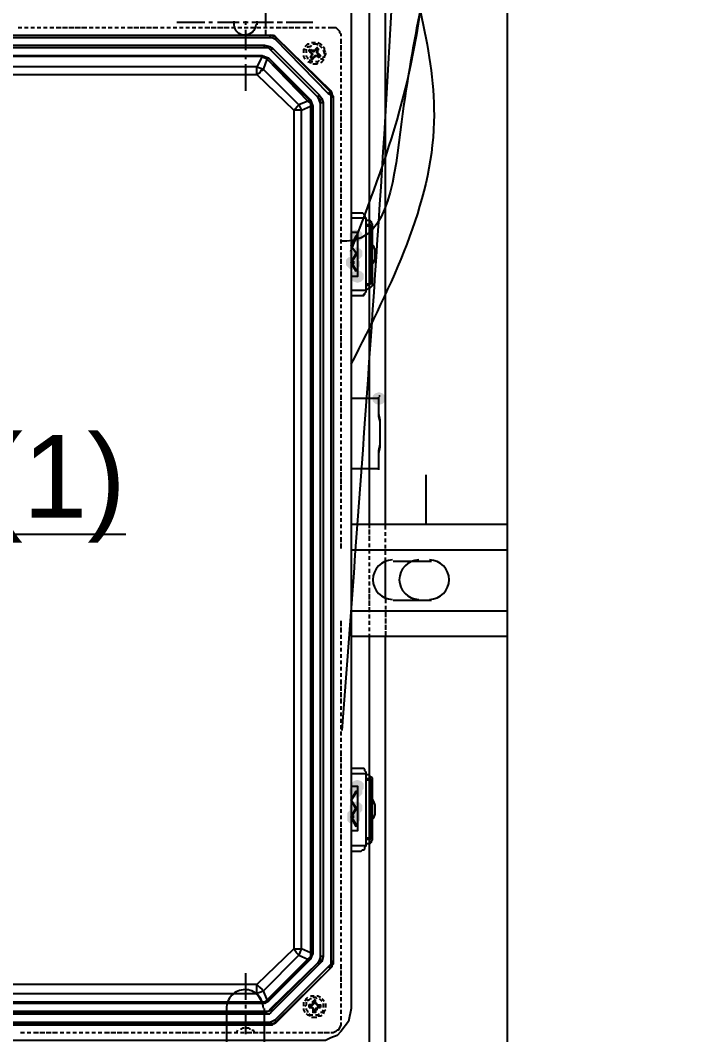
# Model space of a CAD drawing. Header units: feet. Extents: x -4 to 2246, y -9 to 1440.
# Drawn here: x 2080.318 to 2081.713, y 1384.544 to 1386.673 of the extents above; entities that cross this region are included whole.
import ezdxf

# ---------------------------------------------------------------- set-up
doc = ezdxf.new("R2010")
doc.units = ezdxf.units.FT
doc.header["$MEASUREMENT"] = 0
for name, color, linetype in [('G-ANNO-TEXT', 1, 'Continuous'), ('PDF8_LP_OBJ-Hidden', 7, 'Continuous'), ('PDF8_LP_OBJ-Misc', 7, 'Continuous')]:
    doc.layers.add(name, color=color, linetype=linetype)
doc.styles.add('NEI-A', font='arial.ttf')

msp = doc.modelspace()

# ---------------------------------------------------------------- hatches: boundary and pattern name
at = {"layer": 'PDF8_LP_OBJ-Misc', "transparency": 33554559}
for points in [[(2081.023101, 1386.233737), (2081.015099, 1386.23107), (2081.009765, 1386.225736), (2081.009765, 1386.215067), (2081.015099, 1386.209733), (2081.023101, 1386.207065), (2081.031102, 1386.209733), (2081.036437, 1386.215067), (2081.036437, 1386.225736), (2081.031102, 1386.23107)], [(2081.015099, 1386.177727), (2081.007098, 1386.175059), (2081.001764, 1386.169725), (2081.001764, 1386.159056), (2081.007098, 1386.153722), (2081.015099, 1386.151055), (2081.023101, 1386.153722), (2081.028435, 1386.159056), (2081.028435, 1386.169725), (2081.023101, 1386.175059)], [(2081.023101, 1386.196397), (2081.015099, 1386.19373), (2081.009765, 1386.188395), (2081.009765, 1386.177727), (2081.015099, 1386.172392), (2081.023101, 1386.169725), (2081.031102, 1386.172392), (2081.036437, 1386.177727), (2081.036437, 1386.188395), (2081.031102, 1386.19373)], [(2081.017767, 1386.175059), (2081.009765, 1386.172392), (2081.004431, 1386.167058), (2081.004431, 1386.156389), (2081.009765, 1386.151055), (2081.017767, 1386.148388), (2081.025768, 1386.151055), (2081.031102, 1386.156389), (2081.031102, 1386.167058), (2081.025768, 1386.172392)], [(2081.025768, 1386.148388), (2081.017767, 1386.145721), (2081.012432, 1386.140386), (2081.012432, 1386.129718), (2081.017767, 1386.124383), (2081.025768, 1386.121716), (2081.033769, 1386.124383), (2081.039104, 1386.129718), (2081.039104, 1386.140386), (2081.033769, 1386.145721)], [(2081.07111, 1385.89234), (2081.063108, 1385.889673), (2081.057774, 1385.884339), (2081.057774, 1385.87367), (2081.063108, 1385.868336), (2081.07111, 1385.865669), (2081.079111, 1385.868336), (2081.084446, 1385.87367), (2081.084446, 1385.884339), (2081.079111, 1385.889673)], [(2081.025768, 1385.078855), (2081.017767, 1385.076188), (2081.012432, 1385.070854), (2081.012432, 1385.060185), (2081.017767, 1385.054851), (2081.025768, 1385.052184), (2081.033769, 1385.054851), (2081.039104, 1385.060185), (2081.039104, 1385.070854), (2081.033769, 1385.076188)], [(2081.023101, 1385.068187), (2081.015099, 1385.06552), (2081.009765, 1385.060185), (2081.009765, 1385.049517), (2081.015099, 1385.044182), (2081.023101, 1385.041515), (2081.031102, 1385.044182), (2081.036437, 1385.049517), (2081.036437, 1385.060185), (2081.031102, 1385.06552)], [(2081.023101, 1385.033514), (2081.015099, 1385.030846), (2081.009765, 1385.025512), (2081.009765, 1385.014844), (2081.015099, 1385.009509), (2081.023101, 1385.006842), (2081.031102, 1385.009509), (2081.036437, 1385.014844), (2081.036437, 1385.025512), (2081.031102, 1385.030846)], [(2081.017767, 1385.017511), (2081.009765, 1385.014844), (2081.004431, 1385.009509), (2081.004431, 1384.998841), (2081.009765, 1384.993506), (2081.017767, 1384.990839), (2081.025768, 1384.993506), (2081.031102, 1384.998841), (2081.031102, 1385.009509), (2081.025768, 1385.014844)], [(2081.017767, 1385.012176), (2081.009765, 1385.009509), (2081.004431, 1385.004175), (2081.004431, 1384.993506), (2081.009765, 1384.988172), (2081.017767, 1384.985505), (2081.025768, 1384.988172), (2081.031102, 1384.993506), (2081.031102, 1385.004175), (2081.025768, 1385.009509)]]:
    msp.add_hatch(color=256, dxfattribs=at).paths.add_polyline_path(points)

# ---------------------------------------------------------------- linework, layer by layer
at = {"color": 1}
for points in [[(2078.82189, 1394.026875), (2078.87662, 1393.847166), (2079.194576, 1393.70392), (2079.752302, 1393.852375), (2080.375182, 1393.993017), (2080.854723, 1393.933114), (2081.162254, 1393.263764), (2081.193833, 1392.580467), (2081.193909, 1391.554427), (2081.18071, 1389.578625), (2081.17407, 1387.539508), (2081.113792, 1386.481976), (2081.011185, 1386.187473)], [(2078.914954, 1394.023798), (2078.96714, 1393.847786), (2079.215024, 1393.776078), (2079.580328, 1393.828229), (2080.056527, 1393.912976), (2080.46097, 1393.965128), (2080.695808, 1393.984685), (2080.89803, 1393.939052), (2081.015449, 1393.776078), (2081.080682, 1393.430572), (2081.119822, 1391.976842), (2081.118463, 1390.35157), (2081.128802, 1387.971109), (2081.191396, 1386.897286), (2081.11837, 1386.459416), (2081.003614, 1386.209205), (2080.992305, 1386.209241)], [(2083.482991, 1394.026875), (2083.428261, 1393.847166), (2083.110305, 1393.70392), (2082.55258, 1393.852375), (2081.929699, 1393.993017), (2081.450159, 1393.933114), (2081.142628, 1393.263764), (2081.111049, 1392.580467), (2081.110973, 1391.554427), (2081.124171, 1389.578625), (2081.130811, 1387.539508), (2080.993059, 1385.182382)], [(2083.389928, 1394.023798), (2083.337741, 1393.847786), (2083.089857, 1393.776078), (2082.724553, 1393.828229), (2082.248354, 1393.912976), (2081.843911, 1393.965128), (2081.609073, 1393.984685), (2081.406852, 1393.939052), (2081.289432, 1393.776078), (2081.2242, 1393.430572), (2081.18506, 1391.976842), (2081.186418, 1390.35157), (2081.176079, 1387.971109), (2081.113485, 1386.897286), (2081.186512, 1386.459416), (2081.012287, 1385.951127)]]:
    msp.add_spline(points, degree=3, dxfattribs=at)
at = {"layer": 'PDF8_LP_OBJ-Hidden', "lineweight": 25}
for p, q in [((2080.932417, 1384.606768), (2080.924416, 1384.606768)), ((2080.937752, 1384.614769), (2080.932417, 1384.614769)), ((2080.932417, 1384.601433), (2080.932417, 1384.590765)), ((2080.935084, 1384.617436), (2080.935084, 1384.609435))]:
    msp.add_line(p, q, dxfattribs=at)
for points in [[(2080.833732, 1386.671152), (2080.833732, 1386.695156), (2080.828398, 1386.700491), (2080.825731, 1386.705825), (2080.820396, 1386.711159), (2080.812395, 1386.713826), (2080.807061, 1386.716494), (2080.793725, 1386.716494)], [(2080.833732, 1386.657816), (2080.833732, 1386.665817)], [(2080.313635, 1386.657816), (2080.321637, 1386.657816)], [(2080.326971, 1386.657816), (2080.334973, 1386.657816)], [(2080.340307, 1386.657816), (2080.348309, 1386.657816)], [(2080.353643, 1386.657816), (2080.361644, 1386.657816)], [(2080.366979, 1386.657816), (2080.37498, 1386.657816)], [(2080.380315, 1386.657816), (2080.388316, 1386.657816)], [(2080.39365, 1386.657816), (2080.404319, 1386.657816)], [(2080.406986, 1386.657816), (2080.417655, 1386.657816)], [(2080.420322, 1386.657816), (2080.430991, 1386.657816)], [(2080.433658, 1386.657816), (2080.444326, 1386.657816)], [(2080.446994, 1386.657816), (2080.457662, 1386.657816)], [(2080.462997, 1386.657816), (2080.470998, 1386.657816)], [(2080.476332, 1386.657816), (2080.484334, 1386.657816)], [(2080.489668, 1386.657816), (2080.49767, 1386.657816)], [(2080.503004, 1386.657816), (2080.511006, 1386.657816)], [(2080.51634, 1386.657816), (2080.524341, 1386.657816)], [(2080.529676, 1386.657816), (2080.537677, 1386.657816)], [(2080.543011, 1386.657816), (2080.55368, 1386.657816)], [(2080.556347, 1386.657816), (2080.567016, 1386.657816)], [(2080.569683, 1386.657816), (2080.580352, 1386.657816)], [(2080.583019, 1386.657816), (2080.593688, 1386.657816)], [(2080.596355, 1386.657816), (2080.607023, 1386.657816)], [(2080.612358, 1386.657816), (2080.620359, 1386.657816)], [(2080.625694, 1386.657816), (2080.633695, 1386.657816)], [(2080.639029, 1386.657816), (2080.647031, 1386.657816)], [(2080.652365, 1386.657816), (2080.660367, 1386.657816)], [(2080.665701, 1386.657816), (2080.673702, 1386.657816)], [(2080.679037, 1386.657816), (2080.687038, 1386.657816)], [(2080.692373, 1386.657816), (2080.700374, 1386.657816)], [(2080.705708, 1386.657816), (2080.716377, 1386.657816)], [(2080.719044, 1386.657816), (2080.729713, 1386.657816)], [(2080.73238, 1386.657816), (2080.743049, 1386.657816)], [(2080.745716, 1386.657816), (2080.756385, 1386.657816)], [(2080.761719, 1386.657816), (2080.76972, 1386.657816)], [(2080.775055, 1386.657816), (2080.783056, 1386.657816)], [(2080.78839, 1386.657816), (2080.796392, 1386.657816)], [(2080.801726, 1386.657816), (2080.809728, 1386.657816)], [(2080.815062, 1386.657816), (2080.823064, 1386.657816)], [(2080.828398, 1386.657816), (2080.836399, 1386.657816)], [(2080.833732, 1386.641813), (2080.833732, 1386.652482)], [(2080.841734, 1386.657816), (2080.849735, 1386.657816)], [(2080.85507, 1386.657816), (2080.865738, 1386.657816)], [(2080.868405, 1386.657816), (2080.879074, 1386.657816)], [(2080.881741, 1386.657816), (2080.89241, 1386.657816)], [(2080.895077, 1386.657816), (2080.905746, 1386.657816)], [(2080.91108, 1386.657816), (2080.919081, 1386.657816)], [(2080.924416, 1386.657816), (2080.932417, 1386.657816)], [(2080.937752, 1386.657816), (2080.945753, 1386.657816)], [(2080.951087, 1386.657816), (2080.959089, 1386.657816)], [(2080.964423, 1386.657816), (2080.980426, 1386.657816), (2080.983093, 1386.655149), (2080.988428, 1386.649814), (2080.988428, 1386.647147), (2080.991095, 1386.64448), (2080.991095, 1386.639146)], [(2080.916414, 1386.617809), (2080.919081, 1386.620476), (2080.921749, 1386.623143), (2080.924416, 1386.623143)], [(2080.92975, 1386.62581), (2080.937752, 1386.62581)], [(2080.932417, 1386.623143), (2080.940419, 1386.623143), (2080.943086, 1386.620476)], [(2080.943086, 1386.62581), (2080.94842, 1386.623143), (2080.951087, 1386.620476)], [(2080.991095, 1386.633811), (2080.991095, 1386.623143)], [(2080.913747, 1386.604473), (2080.913747, 1386.612474), (2080.916414, 1386.612474)], [(2080.919081, 1386.604473), (2080.919081, 1386.612474)], [(2080.921749, 1386.615141), (2080.921749, 1386.617809), (2080.927083, 1386.617809), (2080.92975, 1386.620476)], [(2080.924416, 1386.60714), (2080.924416, 1386.609807), (2080.927083, 1386.612474)], [(2080.924416, 1386.60714), (2080.927083, 1386.60714), (2080.92975, 1386.604473)], [(2080.927083, 1386.612474), (2080.92975, 1386.609807)], [(2080.927083, 1386.609807), (2080.937752, 1386.609807)], [(2080.932417, 1386.601806), (2080.92975, 1386.604473), (2080.927083, 1386.604473), (2080.927083, 1386.609807)], [(2080.92975, 1386.609807), (2080.932417, 1386.60714)], [(2080.92975, 1386.604473), (2080.92975, 1386.591137), (2080.932417, 1386.591137), (2080.932417, 1386.593804), (2080.935084, 1386.596471), (2080.937752, 1386.596471), (2080.937752, 1386.599138)], [(2080.92975, 1386.601806), (2080.932417, 1386.601806), (2080.92975, 1386.599138)], [(2080.932417, 1386.609807), (2080.932417, 1386.60714), (2080.935084, 1386.60714)], [(2080.940419, 1386.615141), (2080.937752, 1386.612474), (2080.937752, 1386.609807), (2080.935084, 1386.60714), (2080.935084, 1386.609807)], [(2080.943086, 1386.615141), (2080.940419, 1386.615141), (2080.940419, 1386.612474), (2080.937752, 1386.609807)], [(2080.943086, 1386.612474), (2080.940419, 1386.60714)], [(2080.940419, 1386.612474), (2080.945753, 1386.612474)], [(2080.940419, 1386.604473), (2080.940419, 1386.60714), (2080.943086, 1386.60714)], [(2080.94842, 1386.599138), (2080.945753, 1386.601806), (2080.943086, 1386.601806), (2080.940419, 1386.604473), (2080.943086, 1386.604473)], [(2080.94842, 1386.596471), (2080.94842, 1386.599138), (2080.945753, 1386.599138), (2080.943086, 1386.601806), (2080.943086, 1386.615141)], [(2080.945753, 1386.620476), (2080.94842, 1386.617809), (2080.951087, 1386.615141)], [(2080.953755, 1386.617809), (2080.956422, 1386.615141), (2080.956422, 1386.609807), (2080.959089, 1386.60714)], [(2080.953755, 1386.609807), (2080.956422, 1386.604473), (2080.956422, 1386.601806)], [(2080.959089, 1386.604473), (2080.959089, 1386.601806), (2080.956422, 1386.596471), (2080.956422, 1386.593804)], [(2080.991095, 1386.620476), (2080.991095, 1386.609807)], [(2080.991095, 1386.60714), (2080.991095, 1386.596471)], [(2080.916414, 1386.591137), (2080.913747, 1386.596471), (2080.913747, 1386.599138)], [(2080.921749, 1386.591137), (2080.921749, 1386.593804), (2080.919081, 1386.596471), (2080.919081, 1386.599138)], [(2080.92975, 1386.583135), (2080.927083, 1386.583135), (2080.921749, 1386.585803)], [(2080.932417, 1386.585803), (2080.92975, 1386.585803), (2080.927083, 1386.58847), (2080.924416, 1386.58847)], [(2080.92975, 1386.596471), (2080.927083, 1386.596471), (2080.927083, 1386.593804)], [(2080.927083, 1386.593804), (2080.935084, 1386.593804)], [(2080.943086, 1386.583135), (2080.940419, 1386.580468), (2080.932417, 1386.580468)], [(2080.935084, 1386.593804), (2080.935084, 1386.596471), (2080.937752, 1386.599138), (2080.940419, 1386.599138), (2080.940419, 1386.596471)], [(2080.945753, 1386.58847), (2080.943086, 1386.585803), (2080.937752, 1386.585803)], [(2080.943086, 1386.596471), (2080.940419, 1386.599138)], [(2080.940419, 1386.596471), (2080.94842, 1386.596471)], [(2080.945753, 1386.599138), (2080.943086, 1386.596471)], [(2080.943086, 1386.596471), (2080.945753, 1386.593804)], [(2080.945753, 1386.593804), (2080.945753, 1386.596471)], [(2080.953755, 1386.596471), (2080.953755, 1386.593804), (2080.951087, 1386.591137), (2080.94842, 1386.591137)], [(2080.953755, 1386.591137), (2080.953755, 1386.58847), (2080.951087, 1386.585803), (2080.94842, 1386.583135)], [(2080.991095, 1386.593804), (2080.991095, 1386.583135)], [(2080.991095, 1386.577801), (2080.991095, 1386.5698)], [(2080.991095, 1386.564465), (2080.991095, 1386.556464)], [(2080.991095, 1386.551129), (2080.991095, 1386.543128)], [(2080.991095, 1386.537794), (2080.991095, 1386.529792)], [(2080.991095, 1386.524458), (2080.991095, 1386.516456)], [(2080.991095, 1386.511122), (2080.991095, 1386.503121)], [(2080.991095, 1386.497786), (2080.991095, 1386.489785)], [(2080.991095, 1386.48445), (2080.991095, 1386.473782)], [(2080.991095, 1386.471115), (2080.991095, 1386.460446)], [(2080.991095, 1386.457779), (2080.991095, 1386.44711)], [(2080.991095, 1386.444443), (2080.991095, 1386.433774)], [(2080.991095, 1386.42844), (2080.991095, 1386.420438)], [(2080.991095, 1386.415104), (2080.991095, 1386.407103)], [(2080.991095, 1386.401768), (2080.991095, 1386.393767)], [(2080.991095, 1386.388432), (2080.991095, 1386.380431)], [(2080.991095, 1386.375097), (2080.991095, 1386.367095)], [(2080.991095, 1386.361761), (2080.991095, 1386.353759)], [(2080.991095, 1386.348425), (2080.991095, 1386.340424)], [(2080.991095, 1386.335089), (2080.991095, 1386.324421)], [(2080.991095, 1386.321753), (2080.991095, 1386.311085)], [(2080.991095, 1386.308418), (2080.991095, 1386.297749)], [(2080.991095, 1386.295082), (2080.991095, 1386.284413)], [(2080.991095, 1386.279079), (2080.991095, 1386.271077)], [(2080.991095, 1386.265743), (2080.991095, 1386.257742)], [(2080.991095, 1386.252407), (2080.991095, 1386.244406)], [(2080.991095, 1386.239071), (2080.991095, 1386.23107)], [(2080.991095, 1386.225736), (2080.991095, 1386.217734)], [(2080.991095, 1386.2124), (2080.991095, 1386.204398)], [(2080.991095, 1386.199064), (2080.991095, 1386.191062)], [(2080.991095, 1386.185728), (2080.991095, 1386.175059)], [(2080.991095, 1386.172392), (2080.991095, 1386.161724)], [(2080.991095, 1386.159056), (2080.991095, 1386.148388)], [(2080.991095, 1386.145721), (2080.991095, 1386.135052)], [(2080.991095, 1386.129718), (2080.991095, 1386.121716)], [(2080.991095, 1386.116382), (2080.991095, 1386.10838)], [(2080.991095, 1386.103046), (2080.991095, 1386.095045)], [(2080.991095, 1386.08971), (2080.991095, 1386.081709)], [(2080.991095, 1386.076374), (2080.991095, 1386.068373)], [(2080.991095, 1386.063039), (2080.991095, 1386.055037)], [(2080.991095, 1386.049703), (2080.991095, 1386.041701)], [(2080.991095, 1386.036367), (2080.991095, 1386.025698)], [(2080.991095, 1386.023031), (2080.991095, 1386.012363)], [(2080.991095, 1386.009695), (2080.991095, 1385.999027)], [(2080.991095, 1385.99636), (2080.991095, 1385.985691)], [(2080.991095, 1385.980357), (2080.991095, 1385.972355)], [(2080.991095, 1385.967021), (2080.991095, 1385.959019)], [(2080.991095, 1385.953685), (2080.991095, 1385.945683)], [(2080.991095, 1385.940349), (2080.991095, 1385.932348)], [(2080.991095, 1385.927013), (2080.991095, 1385.919012)], [(2080.991095, 1385.913677), (2080.991095, 1385.905676)], [(2080.991095, 1385.900342), (2080.991095, 1385.89234)], [(2080.991095, 1385.887006), (2080.991095, 1385.876337)], [(2080.991095, 1385.87367), (2080.991095, 1385.863001)], [(2080.991095, 1385.860334), (2080.991095, 1385.849666)], [(2080.991095, 1385.846998), (2080.991095, 1385.83633)], [(2080.991095, 1385.830995), (2080.991095, 1385.822994)], [(2080.991095, 1385.81766), (2080.991095, 1385.809658)], [(2080.991095, 1385.804324), (2080.991095, 1385.796322)], [(2080.991095, 1385.790988), (2080.991095, 1385.782986)], [(2080.991095, 1385.777652), (2080.991095, 1385.769651)], [(2080.991095, 1385.764316), (2080.991095, 1385.756315)], [(2080.991095, 1385.750981), (2080.991095, 1385.742979)], [(2080.991095, 1385.737645), (2080.991095, 1385.726976)], [(2080.991095, 1385.724309), (2080.991095, 1385.71364)], [(2080.991095, 1385.710973), (2080.991095, 1385.700304)], [(2080.991095, 1385.697637), (2080.991095, 1385.686969)], [(2080.991095, 1385.681634), (2080.991095, 1385.673633)], [(2080.991095, 1385.668298), (2080.991095, 1385.660297)], [(2080.991095, 1385.654963), (2080.991095, 1385.646961)], [(2080.991095, 1385.641627), (2080.991095, 1385.633625)], [(2080.991095, 1385.628291), (2080.991095, 1385.62029)], [(2080.991095, 1385.614955), (2080.991095, 1385.606954)], [(2080.991095, 1385.601619), (2080.991095, 1385.593618)], [(2081.050368, 1385.614955), (2081.050368, 1385.606954)], [(2081.050368, 1385.604287), (2081.050368, 1385.593618)], [(2081.085041, 1385.604287), (2081.085041, 1385.614955)], [(2080.991095, 1385.588284), (2080.991095, 1385.577615)], [(2081.050368, 1385.590951), (2081.050368, 1385.580282)], [(2081.085041, 1385.590951), (2081.085041, 1385.598952)], [(2081.085041, 1385.577615), (2081.085041, 1385.585616)], [(2080.991095, 1385.574948), (2080.991095, 1385.564279)], [(2081.050368, 1385.574948), (2081.050368, 1385.566946)], [(2081.050368, 1385.561612), (2081.050368, 1385.55361)], [(2081.085041, 1385.564279), (2081.085041, 1385.572281)], [(2081.085041, 1385.550943), (2081.085041, 1385.558945)], [(2081.050368, 1385.548276), (2081.050368, 1385.540275)], [(2081.085041, 1385.53494), (2081.085041, 1385.545609)], [(2081.050368, 1385.53494), (2081.050368, 1385.526939)], [(2081.050368, 1385.521604), (2081.050368, 1385.513603)], [(2081.050368, 1385.508269), (2081.050368, 1385.500267)], [(2081.050368, 1385.494933), (2081.050368, 1385.486931)], [(2081.050368, 1385.481597), (2081.050368, 1385.470928)], [(2081.050368, 1385.468261), (2081.050368, 1385.457593)], [(2081.050368, 1385.454925), (2081.050368, 1385.444257)], [(2081.085041, 1385.46026), (2081.085041, 1385.449591)], [(2081.050368, 1385.44159), (2081.050368, 1385.430921)], [(2081.085041, 1385.444257), (2081.085041, 1385.436255)], [(2081.085041, 1385.430921), (2081.085041, 1385.420252)], [(2080.991095, 1385.412251), (2080.991095, 1385.401582)], [(2081.050368, 1385.425587), (2081.050368, 1385.417585)], [(2081.050368, 1385.412251), (2081.050368, 1385.404249)], [(2081.085041, 1385.417585), (2081.085041, 1385.406916)], [(2080.991095, 1385.398915), (2080.991095, 1385.388246)], [(2081.050368, 1385.398915), (2081.050368, 1385.390914)], [(2081.085041, 1385.404249), (2081.085041, 1385.393581)], [(2081.085041, 1385.390914), (2081.085041, 1385.380245)], [(2080.991095, 1385.382912), (2080.991095, 1385.374911)], [(2080.991095, 1385.369576), (2080.991095, 1385.361575)], [(2081.050368, 1385.385579), (2081.050368, 1385.380245)], [(2080.991095, 1385.35624), (2080.991095, 1385.348239)], [(2080.991095, 1385.342905), (2080.991095, 1385.334903)], [(2080.991095, 1385.329569), (2080.991095, 1385.321567)], [(2080.991095, 1385.316233), (2080.991095, 1385.308231)], [(2080.991095, 1385.302897), (2080.991095, 1385.294896)], [(2080.991095, 1385.289561), (2080.991095, 1385.278893)], [(2080.991095, 1385.276225), (2080.991095, 1385.265557)], [(2080.991095, 1385.26289), (2080.991095, 1385.252221)], [(2080.991095, 1385.249554), (2080.991095, 1385.238885)], [(2080.991095, 1385.233551), (2080.991095, 1385.225549)], [(2080.991095, 1385.220215), (2080.991095, 1385.212214)], [(2080.991095, 1385.206879), (2080.991095, 1385.198878)], [(2080.991095, 1385.193543), (2080.991095, 1385.185542)], [(2080.991095, 1385.180208), (2080.991095, 1385.172206)], [(2080.991095, 1385.166872), (2080.991095, 1385.15887)], [(2080.991095, 1385.153536), (2080.991095, 1385.145535)], [(2080.991095, 1385.1402), (2080.991095, 1385.129532)], [(2080.991095, 1385.126864), (2080.991095, 1385.116196)], [(2080.991095, 1385.113529), (2080.991095, 1385.10286)], [(2080.991095, 1385.100193), (2080.991095, 1385.089524)], [(2080.991095, 1385.08419), (2080.991095, 1385.076188)], [(2080.991095, 1385.070854), (2080.991095, 1385.062852)], [(2080.991095, 1385.057518), (2080.991095, 1385.049517)], [(2080.991095, 1385.044182), (2080.991095, 1385.036181)], [(2080.991095, 1385.030846), (2080.991095, 1385.022845)], [(2080.991095, 1385.017511), (2080.991095, 1385.009509)], [(2080.991095, 1385.004175), (2080.991095, 1384.996173)], [(2080.991095, 1384.990839), (2080.991095, 1384.98017)], [(2080.991095, 1384.977503), (2080.991095, 1384.966835)], [(2080.991095, 1384.964167), (2080.991095, 1384.953499)], [(2080.991095, 1384.950832), (2080.991095, 1384.940163)], [(2080.991095, 1384.934829), (2080.991095, 1384.926827)], [(2080.991095, 1384.921493), (2080.991095, 1384.913491)], [(2080.991095, 1384.908157), (2080.991095, 1384.900156)], [(2080.991095, 1384.894821), (2080.991095, 1384.88682)], [(2080.991095, 1384.881485), (2080.991095, 1384.873484)], [(2080.991095, 1384.86815), (2080.991095, 1384.860148)], [(2080.991095, 1384.854814), (2080.991095, 1384.846812)], [(2080.991095, 1384.841478), (2080.991095, 1384.830809)], [(2080.991095, 1384.828142), (2080.991095, 1384.817473)], [(2080.991095, 1384.814806), (2080.991095, 1384.804138)], [(2080.991095, 1384.80147), (2080.991095, 1384.790802)], [(2080.991095, 1384.785467), (2080.991095, 1384.777466)], [(2080.991095, 1384.772132), (2080.991095, 1384.76413)], [(2080.991095, 1384.758796), (2080.991095, 1384.750794)], [(2080.991095, 1384.74546), (2080.991095, 1384.737459)], [(2080.991095, 1384.732124), (2080.991095, 1384.724123)], [(2080.991095, 1384.718788), (2080.991095, 1384.710787)], [(2080.991095, 1384.705453), (2080.991095, 1384.697451)], [(2080.991095, 1384.692117), (2080.991095, 1384.681448)], [(2080.991095, 1384.678781), (2080.991095, 1384.668112)], [(2080.991095, 1384.665445), (2080.991095, 1384.654777)], [(2080.991095, 1384.652109), (2080.991095, 1384.641441)], [(2080.916414, 1384.614769), (2080.919081, 1384.620103), (2080.921749, 1384.622771)], [(2080.927083, 1384.625438), (2080.935084, 1384.625438)], [(2080.932417, 1384.622771), (2080.937752, 1384.622771), (2080.940419, 1384.620103)], [(2080.940419, 1384.625438), (2080.943086, 1384.625438), (2080.94842, 1384.622771)], [(2080.991095, 1384.636106), (2080.991095, 1384.628105)], [(2080.991095, 1384.622771), (2080.991095, 1384.614769)], [(2080.913747, 1384.6041), (2080.913747, 1384.612102)], [(2080.916414, 1384.6041), (2080.919081, 1384.606768), (2080.919081, 1384.612102)], [(2080.921749, 1384.614769), (2080.921749, 1384.617436), (2080.924416, 1384.617436), (2080.927083, 1384.620103), (2080.92975, 1384.620103)], [(2080.924416, 1384.601433), (2080.924416, 1384.606768), (2080.927083, 1384.6041)], [(2080.924416, 1384.601433), (2080.932417, 1384.601433)], [(2080.927083, 1384.601433), (2080.927083, 1384.6041), (2080.92975, 1384.6041)], [(2080.932417, 1384.606768), (2080.92975, 1384.6041), (2080.92975, 1384.606768)], [(2080.932417, 1384.598766), (2080.92975, 1384.601433)], [(2080.932417, 1384.609435), (2080.935084, 1384.609435), (2080.932417, 1384.606768), (2080.932417, 1384.614769)], [(2080.932417, 1384.596099), (2080.935084, 1384.596099), (2080.932417, 1384.601433)], [(2080.940419, 1384.601433), (2080.940419, 1384.596099), (2080.937752, 1384.596099), (2080.937752, 1384.590765), (2080.932417, 1384.590765), (2080.935084, 1384.593432)], [(2080.937752, 1384.617436), (2080.935084, 1384.617436)], [(2080.937752, 1384.609435), (2080.937752, 1384.617436)], [(2080.943086, 1384.606768), (2080.943086, 1384.6041), (2080.940419, 1384.606768), (2080.940419, 1384.609435), (2080.937752, 1384.609435), (2080.940419, 1384.606768), (2080.94842, 1384.606768)], [(2080.937752, 1384.596099), (2080.940419, 1384.601433)], [(2080.940419, 1384.601433), (2080.94842, 1384.601433)], [(2080.943086, 1384.6041), (2080.945753, 1384.6041), (2080.94842, 1384.606768), (2080.94842, 1384.601433)], [(2080.945753, 1384.620103), (2080.94842, 1384.617436), (2080.951087, 1384.614769)], [(2080.945753, 1384.6041), (2080.945753, 1384.601433)], [(2080.951087, 1384.620103), (2080.953755, 1384.617436), (2080.956422, 1384.614769)], [(2080.953755, 1384.609435), (2080.953755, 1384.601433)], [(2080.959089, 1384.609435), (2080.959089, 1384.601433)], [(2080.991095, 1384.609435), (2080.991095, 1384.601433)], [(2080.916414, 1384.590765), (2080.913747, 1384.596099), (2080.913747, 1384.598766)], [(2080.921749, 1384.590765), (2080.921749, 1384.593432), (2080.919081, 1384.596099), (2080.919081, 1384.598766)], [(2080.927083, 1384.582763), (2080.921749, 1384.58543), (2080.919081, 1384.588097)], [(2080.932417, 1384.58543), (2080.927083, 1384.58543), (2080.924416, 1384.588097)], [(2080.940419, 1384.580096), (2080.92975, 1384.580096)], [(2080.937752, 1384.593432), (2080.935084, 1384.593432), (2080.935084, 1384.596099)], [(2080.945753, 1384.588097), (2080.943086, 1384.58543), (2080.937752, 1384.58543)], [(2080.951087, 1384.58543), (2080.94842, 1384.582763), (2080.943086, 1384.582763)], [(2080.953755, 1384.596099), (2080.951087, 1384.590765), (2080.94842, 1384.590765)], [(2080.959089, 1384.596099), (2080.956422, 1384.593432), (2080.953755, 1384.588097)], [(2080.991095, 1384.596099), (2080.991095, 1384.588097)], [(2080.991095, 1384.582763), (2080.991095, 1384.574762)], [(2080.780389, 1384.556091), (2080.783056, 1384.556091), (2080.785723, 1384.558759), (2080.78839, 1384.558759)], [(2080.793725, 1384.558759), (2080.796392, 1384.558759), (2080.799059, 1384.556091), (2080.801726, 1384.556091)], [(2080.991095, 1384.569427), (2080.991095, 1384.564093), (2080.985761, 1384.553424), (2080.983093, 1384.553424), (2080.980426, 1384.550757), (2080.975092, 1384.54809), (2080.969758, 1384.54809)], [(2080.326971, 1384.54809), (2080.31897, 1384.54809)], [(2080.340307, 1384.54809), (2080.332306, 1384.54809)], [(2080.35631, 1384.54809), (2080.345641, 1384.54809)], [(2080.369646, 1384.54809), (2080.358977, 1384.54809)], [(2080.382982, 1384.54809), (2080.372313, 1384.54809)], [(2080.396318, 1384.54809), (2080.385649, 1384.54809)], [(2080.409653, 1384.54809), (2080.401652, 1384.54809)], [(2080.422989, 1384.54809), (2080.414988, 1384.54809)], [(2080.436325, 1384.54809), (2080.428323, 1384.54809)], [(2080.449661, 1384.54809), (2080.441659, 1384.54809)], [(2080.462997, 1384.54809), (2080.454995, 1384.54809)], [(2080.476332, 1384.54809), (2080.468331, 1384.54809)], [(2080.489668, 1384.54809), (2080.481667, 1384.54809)], [(2080.505671, 1384.54809), (2080.495003, 1384.54809)], [(2080.519007, 1384.54809), (2080.508338, 1384.54809)], [(2080.532343, 1384.54809), (2080.521674, 1384.54809)], [(2080.545679, 1384.54809), (2080.53501, 1384.54809)], [(2080.559014, 1384.54809), (2080.551013, 1384.54809)], [(2080.57235, 1384.54809), (2080.564349, 1384.54809)], [(2080.585686, 1384.54809), (2080.577685, 1384.54809)], [(2080.599022, 1384.54809), (2080.59102, 1384.54809)], [(2080.612358, 1384.54809), (2080.604356, 1384.54809)], [(2080.625694, 1384.54809), (2080.617692, 1384.54809)], [(2080.639029, 1384.54809), (2080.631028, 1384.54809)], [(2080.655032, 1384.54809), (2080.644364, 1384.54809)], [(2080.668368, 1384.54809), (2080.6577, 1384.54809)], [(2080.681704, 1384.54809), (2080.671035, 1384.54809)], [(2080.69504, 1384.54809), (2080.684371, 1384.54809)], [(2080.708376, 1384.54809), (2080.700374, 1384.54809)], [(2080.721711, 1384.54809), (2080.71371, 1384.54809)], [(2080.735047, 1384.54809), (2080.727046, 1384.54809)], [(2080.748383, 1384.54809), (2080.740382, 1384.54809)], [(2080.761719, 1384.54809), (2080.753717, 1384.54809)], [(2080.775055, 1384.54809), (2080.767053, 1384.54809)], [(2080.772388, 1384.54809), (2080.775055, 1384.553424)], [(2080.78839, 1384.54809), (2080.780389, 1384.54809)], [(2080.804393, 1384.54809), (2080.793725, 1384.54809)], [(2080.804393, 1384.553424), (2080.807061, 1384.553424), (2080.809728, 1384.54809)], [(2080.817729, 1384.54809), (2080.807061, 1384.54809)], [(2080.831065, 1384.54809), (2080.820396, 1384.54809)], [(2080.844401, 1384.54809), (2080.833732, 1384.54809)], [(2080.857737, 1384.54809), (2080.849735, 1384.54809)], [(2080.871073, 1384.54809), (2080.863071, 1384.54809)], [(2080.884408, 1384.54809), (2080.876407, 1384.54809)], [(2080.897744, 1384.54809), (2080.889743, 1384.54809)], [(2080.91108, 1384.54809), (2080.903079, 1384.54809)], [(2080.924416, 1384.54809), (2080.916414, 1384.54809)], [(2080.937752, 1384.54809), (2080.92975, 1384.54809)], [(2080.953755, 1384.54809), (2080.943086, 1384.54809)], [(2080.96709, 1384.54809), (2080.956422, 1384.54809)]]:
    msp.add_lwpolyline(points, dxfattribs=at)
at = {"layer": 'PDF8_LP_OBJ-Misc', "lineweight": 25}
for p, q in [((2079.281443, 1386.641813), (2080.849735, 1386.641813)), ((2080.839067, 1386.615141), (2079.292112, 1386.615141)), ((2081.023101, 1386.185728), (2081.023101, 1386.180394)), ((2081.07111, 1385.729643), (2081.07111, 1385.769651)), ((2080.921749, 1384.702785), (2080.927083, 1384.702785))]:
    msp.add_line(p, q, dxfattribs=at)
for points in [[(2081.050368, 1388.511494), (2081.050368, 1385.614955)], [(2081.050368, 1385.380245), (2081.050368, 1377.504112), (2081.341089, 1377.504112), (2081.341089, 1388.511494)], [(2081.085041, 1385.614955), (2081.085041, 1388.276784)], [(2081.012432, 1386.740498), (2081.012432, 1384.598766), (2081.007098, 1384.572094), (2080.991095, 1384.550757), (2080.983093, 1384.542756), (2080.969758, 1384.537421), (2080.959089, 1384.532087), (2079.17209, 1384.532087), (2079.161421, 1384.537421), (2079.148085, 1384.542756), (2079.140084, 1384.550757), (2079.132082, 1384.561426), (2079.124081, 1384.572094), (2079.124081, 1384.577429)], [(2080.647031, 1386.668485), (2080.705708, 1386.668485)], [(2080.71371, 1386.668485), (2080.721711, 1386.668485)], [(2080.73238, 1386.668485), (2080.777722, 1386.668485)], [(2080.785723, 1386.668485), (2080.796392, 1386.668485)], [(2080.791058, 1386.671152), (2080.791058, 1386.66315)], [(2080.804393, 1386.668485), (2080.849735, 1386.668485)], [(2080.815062, 1386.671152), (2080.815062, 1386.66315)], [(2080.857737, 1386.668485), (2080.868405, 1386.668485)], [(2080.876407, 1386.668485), (2080.932417, 1386.668485)], [(2080.791058, 1386.652482), (2080.791058, 1386.609807)], [(2079.161421, 1386.511122), (2079.164088, 1386.516456), (2079.166755, 1386.519123), (2079.278776, 1386.633811), (2079.284111, 1386.636479), (2080.847068, 1386.636479), (2080.852402, 1386.633811), (2080.85507, 1386.633811), (2080.85507, 1386.636479), (2080.849735, 1386.639146), (2080.841734, 1386.641813)], [(2080.841734, 1386.641813), (2080.841734, 1386.636479)], [(2080.849735, 1386.641813), (2080.852402, 1386.639146), (2080.85507, 1386.636479)], [(2079.300114, 1384.590765), (2079.292112, 1384.593432), (2079.286778, 1384.596099), (2079.284111, 1384.596099), (2079.284111, 1384.593432), (2079.180091, 1384.697451), (2079.177424, 1384.70812), (2079.177424, 1386.500453), (2079.180091, 1386.508455), (2079.185426, 1386.516456), (2079.284111, 1386.615141), (2079.289445, 1386.617809), (2079.300114, 1386.620476), (2080.831065, 1386.620476)], [(2080.831065, 1386.615141), (2080.831065, 1386.620476), (2080.841734, 1386.617809), (2080.847068, 1386.615141)], [(2080.844401, 1386.609807), (2080.839067, 1386.615141)], [(2080.94842, 1384.70812), (2080.945753, 1384.700118), (2080.943086, 1384.694784), (2080.94842, 1384.700118), (2080.94842, 1386.505788), (2080.943086, 1386.511122), (2080.943086, 1386.513789), (2080.945753, 1386.513789), (2080.945753, 1386.516456), (2080.847068, 1386.615141), (2080.847068, 1386.612474), (2080.844401, 1386.612474), (2080.844401, 1386.609807)], [(2080.943086, 1386.511122), (2080.844401, 1386.609807)], [(2080.836399, 1386.591137), (2080.831065, 1386.593804), (2080.831065, 1386.596471), (2079.300114, 1386.596471), (2079.294779, 1386.591137), (2079.300114, 1386.593804), (2079.308115, 1386.596471), (2079.305448, 1386.599138), (2080.825731, 1386.599138), (2080.825731, 1386.596471), (2080.831065, 1386.593804)], [(2080.825731, 1386.596471), (2080.815062, 1386.575134), (2079.316116, 1386.575134), (2079.308115, 1386.596471)], [(2080.791058, 1386.599138), (2080.791058, 1386.591137)], [(2080.791058, 1386.580468), (2080.791058, 1386.524458)], [(2080.825731, 1386.599138), (2080.831065, 1386.596471), (2080.839067, 1386.593804)], [(2080.945753, 1386.516456), (2080.951087, 1386.508455), (2080.953755, 1386.500453)], [(2080.964423, 1386.519123), (2080.96709, 1386.519123), (2080.96709, 1386.521791), (2080.969758, 1386.521791), (2080.975092, 1386.511122), (2080.969758, 1386.511122)], [(2080.969758, 1386.524458), (2080.972425, 1386.519123), (2080.972425, 1386.516456), (2080.975092, 1386.513789), (2080.975092, 1384.692117), (2080.972425, 1384.68945), (2080.972425, 1384.686782), (2080.969758, 1384.684115)], [(2080.92975, 1386.497786), (2080.927083, 1386.503121), (2080.924416, 1386.505788), (2080.921749, 1386.503121), (2080.927083, 1386.497786)], [(2080.927083, 1386.497786), (2080.927083, 1384.70812), (2080.921749, 1384.702785)], [(2080.924416, 1384.702785), (2080.927083, 1384.705453), (2080.92975, 1384.70812), (2080.92975, 1386.497786)], [(2080.927083, 1386.505788), (2080.92975, 1386.500453), (2080.932417, 1386.492452)], [(2080.94842, 1386.497786), (2080.945753, 1386.505788), (2080.943086, 1386.511122)], [(2080.94842, 1386.500453), (2080.953755, 1386.500453), (2080.953755, 1384.70812), (2080.94842, 1384.70812)], [(2080.927083, 1384.716121), (2080.908413, 1384.724123), (2080.908413, 1386.48445), (2080.927083, 1386.492452)], [(2080.927083, 1386.492452), (2080.932417, 1386.492452)], [(2080.932417, 1386.492452), (2080.932417, 1384.713454), (2080.92975, 1384.716121)], [(2081.012432, 1386.26841), (2081.036437, 1386.26841), (2081.039104, 1386.265743), (2081.041771, 1386.263076), (2081.041771, 1386.260409), (2081.044438, 1386.257742)], [(2081.012432, 1386.095045), (2081.039104, 1386.095045), (2081.039104, 1386.097712), (2081.041771, 1386.097712), (2081.041771, 1386.100379), (2081.044438, 1386.103046), (2081.044438, 1386.257742), (2081.012432, 1386.257742)], [(2081.044438, 1386.10838), (2081.047105, 1386.10838), (2081.049772, 1386.111048), (2081.05244, 1386.111048), (2081.057774, 1386.116382), (2081.057774, 1386.244406), (2081.055107, 1386.247073), (2081.055107, 1386.24974), (2081.05244, 1386.24974), (2081.05244, 1386.252407), (2081.044438, 1386.252407)], [(2081.044438, 1386.244406), (2081.05244, 1386.244406), (2081.05244, 1386.119049), (2081.049772, 1386.116382), (2081.044438, 1386.116382)], [(2081.044438, 1386.241739), (2081.05244, 1386.241739)], [(2081.012432, 1386.228403), (2081.025768, 1386.228403), (2081.025768, 1386.135052), (2081.012432, 1386.135052)], [(2081.012432, 1386.199064), (2081.023101, 1386.220401), (2081.023101, 1386.215067), (2081.012432, 1386.199064), (2081.023101, 1386.185728)], [(2081.023101, 1386.183061), (2081.012432, 1386.199064)], [(2081.057774, 1386.161724), (2081.060441, 1386.164391), (2081.063108, 1386.172392), (2081.063108, 1386.191062), (2081.060441, 1386.199064), (2081.057774, 1386.201731)], [(2081.023101, 1386.145721), (2081.012432, 1386.164391), (2081.023101, 1386.183061)], [(2081.023101, 1386.180394), (2081.012432, 1386.164391), (2081.023101, 1386.148388)], [(2081.023101, 1386.148388), (2081.023101, 1386.145721)], [(2081.05244, 1386.119049), (2081.044438, 1386.119049)], [(2081.044438, 1386.105713), (2081.012432, 1386.105713)], [(2081.012432, 1386.092377), (2081.015099, 1386.095045)], [(2081.07111, 1385.879004), (2081.012432, 1385.879004)], [(2081.073777, 1385.884339), (2081.07111, 1385.884339)], [(2081.073777, 1385.830995), (2081.07111, 1385.841664), (2081.07111, 1385.881672)], [(2081.07111, 1385.764316), (2081.073777, 1385.777652), (2081.073777, 1385.833663), (2081.07111, 1385.846998)], [(2081.07111, 1385.769651), (2081.073777, 1385.782986)], [(2081.012432, 1385.73231), (2081.07111, 1385.73231)], [(2081.169795, 1385.718975), (2081.169795, 1385.614955)], [(2081.341089, 1385.614955), (2081.012432, 1385.614955)], [(2081.012432, 1385.561612), (2081.341089, 1385.561612)], [(2081.101044, 1385.537607), (2081.181059, 1385.537607)], [(2081.085041, 1385.46026), (2081.085041, 1385.53494)], [(2081.181059, 1385.454925), (2081.101044, 1385.454925)], [(2081.012432, 1385.433588), (2081.341089, 1385.433588)], [(2081.012432, 1385.380245), (2081.341089, 1385.380245)], [(2081.085041, 1382.718416), (2081.085041, 1385.380245)], [(2081.015099, 1385.10286), (2081.012432, 1385.105527)], [(2081.012432, 1384.929494), (2081.033769, 1384.929494), (2081.036437, 1384.932161), (2081.039104, 1384.932161), (2081.041771, 1384.934829), (2081.041771, 1384.937496), (2081.044438, 1384.940163), (2081.044438, 1385.094858), (2081.041771, 1385.097526), (2081.041771, 1385.100193), (2081.039104, 1385.10286), (2081.012432, 1385.10286)], [(2081.012432, 1385.092191), (2081.044438, 1385.092191)], [(2081.044438, 1384.945497), (2081.05244, 1384.945497), (2081.05244, 1384.948164), (2081.055107, 1384.948164), (2081.055107, 1384.950832), (2081.057774, 1384.953499), (2081.057774, 1385.081523), (2081.055107, 1385.08419), (2081.05244, 1385.086857), (2081.049772, 1385.089524), (2081.044438, 1385.089524)], [(2081.044438, 1385.081523), (2081.05244, 1385.081523), (2081.05244, 1384.953499), (2081.044438, 1384.953499)], [(2081.044438, 1385.078855), (2081.05244, 1385.078855)], [(2081.012432, 1385.06552), (2081.025768, 1385.06552), (2081.025768, 1384.972169), (2081.012432, 1384.972169)], [(2081.023101, 1385.020178), (2081.023101, 1385.017511), (2081.012432, 1385.036181), (2081.023101, 1385.054851), (2081.023101, 1385.052184)], [(2081.023101, 1385.052184), (2081.012432, 1385.036181)], [(2081.023101, 1384.98017), (2081.012432, 1385.001508), (2081.023101, 1385.020178), (2081.012432, 1385.036181)], [(2081.057774, 1384.996173), (2081.060441, 1384.998841), (2081.063108, 1385.006842), (2081.063108, 1385.025512), (2081.060441, 1385.033514), (2081.057774, 1385.038848)], [(2081.023101, 1385.017511), (2081.012432, 1385.001508), (2081.023101, 1384.985505), (2081.023101, 1384.98017)], [(2081.017767, 1385.001508), (2081.015099, 1385.001508), (2081.015099, 1384.998841), (2081.017767, 1384.998841)], [(2081.017767, 1384.998841), (2081.017767, 1385.004175)], [(2081.05244, 1384.956166), (2081.044438, 1384.956166)], [(2081.044438, 1384.940163), (2081.012432, 1384.940163)], [(2080.92975, 1384.716121), (2080.927083, 1384.716121)], [(2080.932417, 1384.713454), (2080.92975, 1384.70812), (2080.927083, 1384.702785)], [(2080.953755, 1384.70812), (2080.951087, 1384.697451), (2080.945753, 1384.692117)], [(2080.927083, 1384.702785), (2080.839067, 1384.614769), (2080.836399, 1384.614769), (2080.924416, 1384.702785)], [(2080.943086, 1384.694784), (2080.945753, 1384.692117), (2080.847068, 1384.593432), (2080.841734, 1384.588097)], [(2080.964423, 1384.686782), (2080.96709, 1384.686782), (2080.96709, 1384.684115), (2080.969758, 1384.684115), (2080.972425, 1384.68945), (2080.975092, 1384.697451), (2080.969758, 1384.697451)], [(2080.791058, 1384.673447), (2080.791058, 1384.617436)], [(2079.308115, 1384.612102), (2079.316116, 1384.630772), (2080.815062, 1384.630772), (2080.825731, 1384.612102)], [(2080.833732, 1384.612102), (2079.297446, 1384.612102), (2079.294779, 1384.614769), (2079.294779, 1384.617436), (2079.300114, 1384.612102)], [(2080.831065, 1384.609435), (2079.300114, 1384.609435), (2079.294779, 1384.614769)], [(2080.791058, 1384.606768), (2080.791058, 1384.598766)], [(2080.825731, 1384.612102), (2080.825731, 1384.609435)], [(2080.828398, 1384.609435), (2080.831065, 1384.612102)], [(2080.833732, 1384.612102), (2080.836399, 1384.614769), (2080.836399, 1384.617436), (2080.831065, 1384.612102)], [(2080.839067, 1384.614769), (2080.831065, 1384.609435)], [(2079.284111, 1384.593432), (2079.289445, 1384.588097), (2080.841734, 1384.588097)], [(2079.286778, 1384.598766), (2079.292112, 1384.593432), (2080.839067, 1384.593432)], [(2079.300114, 1384.590765), (2080.831065, 1384.590765), (2080.839067, 1384.593432), (2080.844401, 1384.596099), (2080.847068, 1384.596099), (2080.847068, 1384.593432)], [(2080.791058, 1384.590765), (2080.791058, 1384.545423)], [(2080.831065, 1384.521418), (2080.831065, 1384.598766)], [(2080.839067, 1384.593432), (2080.844401, 1384.598766)], [(2080.852402, 1384.56676), (2079.278776, 1384.56676), (2079.276109, 1384.569427)], [(2080.849735, 1384.56676), (2080.847068, 1384.564093), (2079.284111, 1384.564093), (2079.281443, 1384.56676)], [(2080.841734, 1384.569427), (2080.841734, 1384.564093)], [(2080.849735, 1384.56676), (2080.85507, 1384.572094), (2080.852402, 1384.574762)], [(2080.85507, 1384.569427), (2080.852402, 1384.56676)]]:
    msp.add_lwpolyline(points, dxfattribs=at)
for points in [[(2080.812386, 1386.66383, -0.97155055), (2080.767053, 1386.66315), (2080.767053, 1386.671152)], [(2080.828398, 1384.6001, 0.41421362), (2080.789724, 1384.638774, 0.41421362), (2080.75105, 1384.598766), (2080.75105, 1384.521418, 0.41421362), (2080.789724, 1384.484078, 0.41421362), (2080.828398, 1384.522752)]]:
    msp.add_lwpolyline(points, format="xyb", dxfattribs=at)
for points in [[(2080.969758, 1386.521791), (2080.85507, 1386.636479), (2080.969758, 1386.524458)], [(2080.903079, 1386.495119), (2080.828398, 1386.5698), (2080.836399, 1386.591137), (2080.921749, 1386.503121)], [(2080.924416, 1386.505788), (2080.836399, 1386.591137), (2080.839067, 1386.593804), (2080.927083, 1386.505788)], [(2079.316116, 1386.559131), (2080.815062, 1386.559131), (2080.815062, 1386.575134), (2080.823064, 1386.572467), (2080.828398, 1386.5698), (2080.825731, 1386.567132), (2080.823064, 1386.567132), (2080.820396, 1386.561798), (2080.815062, 1386.559131), (2080.89241, 1386.48445), (2080.89241, 1384.724123), (2080.815062, 1384.649442), (2080.820396, 1384.644108), (2080.825731, 1384.638774), (2080.828398, 1384.636106), (2080.823064, 1384.633439), (2080.815062, 1384.630772), (2080.815062, 1384.649442), (2079.316116, 1384.649442), (2079.241436, 1384.724123), (2079.241436, 1386.48445)], [(2080.908413, 1386.48445), (2080.89241, 1386.48445), (2080.895077, 1386.487118), (2080.900411, 1386.492452), (2080.903079, 1386.495119), (2080.905746, 1386.489785)], [(2081.017767, 1386.167058), (2081.017767, 1386.161724), (2081.015099, 1386.164391)], [(2080.828398, 1384.636106), (2080.903079, 1384.710787), (2080.921749, 1384.702785), (2080.836399, 1384.617436)], [(2080.908413, 1384.724123), (2080.905746, 1384.718788), (2080.903079, 1384.710787), (2080.900411, 1384.713454), (2080.897744, 1384.716121), (2080.89241, 1384.724123)], [(2080.844401, 1384.596099), (2080.943086, 1384.694784), (2080.844401, 1384.598766)], [(2080.85507, 1384.572094), (2080.969758, 1384.684115), (2080.85507, 1384.569427)]]:
    msp.add_lwpolyline(points, close=True, dxfattribs=at)
for centre, start, end in [((2081.099711, 1385.498934), 90.208761, 269.791239), ((2081.155125, 1385.498934), 90.208761, 269.791239), ((2081.177059, 1385.498934), 270.208761, 89.791239)]:
    msp.add_arc(centre, 0.041341, start, end, dxfattribs=at)

# ---------------------------------------------------------------- next in the draw order: texts
at = {"layer": 'G-ANNO-TEXT', "linetype": 'Continuous', "insert": (2080.094473, 1385.689692), "char_height": 0.17385636, "attachment_point": 5, "style": 'NEI-A', "bg_fill": 3, "box_fill_scale": 1.5, "bg_fill_color": 256, "bg_fill_transparency": 0}
msp.add_mtext_dynamic_manual_height_columns('{\\LNCU (1)}', width=1.06741437, gutter_width=0.014865, heights=[0], dxfattribs=at)

# ---------------------------------------------------------------- next in the draw order: linework, layer by layer
at = {"layer": 'PDF8_LP_OBJ-Misc', "lineweight": 25}
msp.add_lwpolyline([(2080.852402, 1386.633811), (2080.964423, 1386.519123), (2080.969758, 1386.516456), (2080.969758, 1384.692117), (2080.852402, 1384.574762), (2080.847068, 1384.572094), (2080.841734, 1384.569427), (2079.289445, 1384.569427), (2079.284111, 1384.572094), (2079.278776, 1384.574762), (2079.166755, 1384.686782), (2079.161421, 1384.697451), (2079.161421, 1386.511122), (2079.158754, 1386.511122), (2079.158754, 1386.519123)], dxfattribs=at)

doc.saveas('drawing.dxf')
